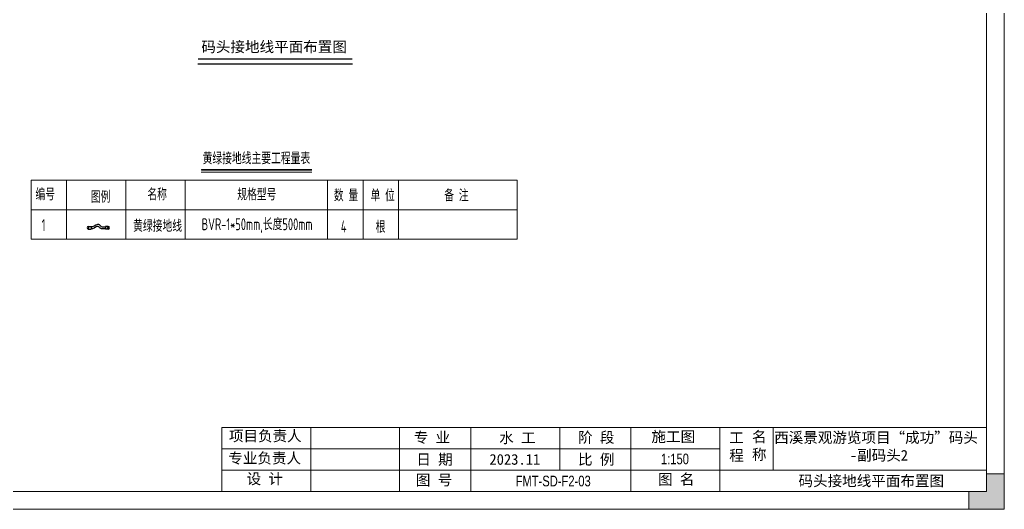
# Model space of a CAD drawing. Header units: millimetres. Extents: x 136606 to 1231039, y 82794 to 127364.
# Drawn here: x 1189518 to 1231039, y 82794 to 103447 of the extents above; entities that cross this region are included whole.
import ezdxf
from ezdxf.enums import TextEntityAlignment as Align

# ---------------------------------------------------------------- set-up
doc = ezdxf.new("R2010")
doc.units = ezdxf.units.MM
doc.layers.add('图框', color=7, linetype='Continuous', lineweight=13)
doc.layers.add('文本', color=3, linetype='Continuous', lineweight=13)
doc.layers.add('接地线', color=7, linetype='Continuous')
doc.styles.add('Arial', font='arial.ttf')
doc.styles.add('hztxt', font='ros1.shx', dxfattribs={"width": 0.8, "bigfont": 'hztxt.shx'})
doc.styles.get("Standard").update_dxf_attribs({"font": 'arial.ttf'})

# ---------------------------------------------------------------- blocks, each defined once
blk = doc.blocks.new('GW-TK')
at = {"layer": '图框', "linetype": 'Continuous', "lineweight": 0}
h = blk.add_hatch(color=256, dxfattribs=at)
h.dxf.hatch_style = 1
h.paths.add_polyline_path([(927603.55, 464418.01), (927603.55, 464428.01), (927598.55, 464428.01), (927598.55, 464423.01), (927593.55, 464423.01), (927593.55, 464418.01)])
at = {"layer": '图框', "linetype": 'Continuous'}
for p, q in [((927383.55, 464441.02), (927383.55, 464423.01)), ((927408.55, 464441.02), (927408.55, 464423.01)), ((927433.55, 464441.02), (927433.55, 464423.01)), ((927453.55, 464441.02), (927453.55, 464423.01)), ((927478.55, 464441.02), (927478.55, 464429.01)), ((927498.55, 464441.02), (927498.55, 464423.01)), ((927523.55, 464441.02), (927523.55, 464423.01)), ((927538.55, 464441.02), (927538.55, 464429.01)), ((927383.55, 464435.01), (927523.55, 464435.01)), ((927451.56, 464429.01), (927383.55, 464429.01)), ((927383.55, 464429.01), (927598.55, 464429.01))]:
    blk.add_line(p, q, dxfattribs=at)
at = {"layer": '图框'}
for points in [[(927183.55, 464715.01), (927603.55, 464715.01), (927603.55, 464418.01), (927183.55, 464418.01)], [(927188.55, 464710.01), (927598.55, 464710.01), (927598.55, 464423.01), (927188.55, 464423.01)]]:
    blk.add_lwpolyline(points, close=True, dxfattribs=at)
at = {"layer": '图框', "linetype": 'Continuous'}
blk.add_lwpolyline([(927383.55, 464441.02), (927598.55, 464441.02)], dxfattribs=at)
at = {"layer": '图框', "linetype": 'Continuous', "lineweight": 0}
blk.add_lwpolyline([(927598.55, 464428.01), (927598.55, 464423.01), (927593.55, 464423.01), (927593.55, 464418.01), (927603.55, 464418.01), (927603.55, 464428.01)], close=True, dxfattribs=at)
at = {"layer": '图框', "linetype": 'Continuous', "char_height": 3, "attachment_point": 1}
for s, width, heights, insert in [('{\\fSimSun|b0|i0|c134|p2;项目负责人}', 26.0225, [0], (927385.56, 464440.15)), ('{\\fSimSun|b0|i0|c134|p2;专 业}', 12.8345, [0], (927437.53, 464439.73)), ('{\\fSimSun|b0|i0|c134|p2;阶 段}', 17.4775, [0], (927483.73, 464439.73)), ('{\\fSimSun|b0|i0|c134|p2;工 程}', 5.2119, [0], (927526.21, 464439.66)), ('{\\fSimSun|b0|i0|c134|p2;名 称}', 5.2119, [0], (927532.62, 464439.93)), ('{\\fSimSun|b0|i0|c134|p2;专业负责人}', 24.6361, [2.04], (927385.39, 464433.9)), ('{\\fSimSun|b0|i0|c134|p2;日 期}', 11.224, [0], (927438.25, 464433.55)), ('{\\fSimSun|b0|i0|c134|p2;比 例}', 10.9146, [0], (927483.71, 464433.55)), ('{\\fSimSun|b0|i0|c134|p2;设 计}', 16.2353, [0], (927390.55, 464428.09)), ('{\\fSimSun|b0|i0|c134|p2;图 号}', 23.6261, [0], (927438.11, 464427.75)), ('{\\fSimSun|b0|i0|c134|p2;图 名}', 12.066, [0], (927506.19, 464427.94))]:
    blk.add_mtext_dynamic_manual_height_columns(s, width=width, gutter_width=17.5, heights=heights, dxfattribs=dict(at, insert=insert))
at = {"layer": '图框', "color": 3, "linetype": 'Continuous', "char_height": 3, "attachment_point": 1}
for s, width, insert in [('{\\fSimSun|b0|i0|c134|p2;水 工}', 11.224, (927461.55, 464439.63)), ('\\pt9;{\\fSimSun|b0|i0|c134|p2;施工图}', 18.6303, (927504.36, 464439.94)), ('\\pi0.39911,t9.39911;{\\fSimSun|b0|i0|c134|p2;西溪景观游览项目“成功”码头\\P\\pi21.67411,t30.67411;-副码头2}', 60.0149, (927538.45, 464439.71)), ('{\\fSimSun|b0|i0|c134|p2;2023.11}', 11.224, (927458.8, 464433.55))]:
    blk.add_mtext_dynamic_manual_height_columns(s, width=width, gutter_width=17.5, heights=[0], dxfattribs=dict(at, insert=insert))
blk = doc.blocks.new('agargargarg')
at = {"layer": '接地线', "color": 2, "ltscale": 10}
for p, q in [((-4048, -28), (-2863, -28)), ((-4048, -1133), (-2863, -1133)), ((-2863, -28), (-2863, -1133)), ((4358, -28), (3173, -28)), ((3173, -28), (3173, -1133)), ((4358, -1133), (3173, -1133))]:
    blk.add_line(p, q, dxfattribs=at)
for centre in [(-4048, -581), (4358, -581)]:
    blk.add_circle(centre, 190, dxfattribs=at)
for centre, start, end in [((-4048, -581), 90, 270), ((4358, -581), 270, 90)]:
    blk.add_arc(centre, 553, start, end, dxfattribs=at)
at = {"layer": '接地线', "color": 3, "ltscale": 10}
for points in [[(3173, -186), (1523, -245), (346, 789), (-2293, -186), (-2863, -186)], [(3173, -1005), (989, -766), (106, -30), (-2293, -1005), (-2863, -1005)]]:
    blk.add_spline(points, degree=3, dxfattribs=at)

msp = doc.modelspace()

# ---------------------------------------------------------------- linework, layer by layer
msp.add_lwpolyline([(1197035.2634, 101579.6911), (1203547.5597, 101579.6911)])
at = {"layer": '文本', "color": 7, "linetype": 'ByBlock', "lineweight": 5}
for p, q in [((1197172.2425, 97119.9643), (1201777.9818, 97119.9643)), ((1197172.2425, 97009.2855), (1201841.6608, 97009.2855)), ((1189996.7829, 96682.4015), (1189996.7829, 94182.4051)), ((1191496.8754, 96682.4015), (1191496.8754, 94182.4051)), ((1193996.8483, 96682.4015), (1193996.8483, 94182.4051)), ((1196496.6936, 96682.4015), (1196496.6936, 94182.4051)), ((1202496.6641, 96682.4015), (1202496.6641, 94182.4051)), ((1203996.4429, 96682.4015), (1203996.4429, 94182.4051)), ((1205496.5482, 96682.4015), (1205496.5482, 94182.4051)), ((1210496.7873, 96682.4015), (1210496.7873, 94182.4051)), ((1210496.7873, 96682.4015), (1210496.7873, 94182.4051)), ((1210496.7873, 96637.899), (1210496.7873, 94182.4051))]:
    msp.add_line(p, q, dxfattribs=at)
at = {"layer": '文本', "color": 7, "const_width": 61.5094}
msp.add_lwpolyline([(1197035.2634, 101785.9411), (1203547.5597, 101785.9411)], dxfattribs=at)
at = {"layer": '文本', "color": 7, "linetype": 'ByBlock', "lineweight": 5, "const_width": 70.3125}
msp.add_lwpolyline([(1197172.2425, 97119.9643), (1201841.6608, 97119.9643)], dxfattribs=at)
at = {"layer": '文本', "color": 7, "linetype": 'ByBlock', "lineweight": 5, "flags": 128}
for points in [[(1189996.7829, 94182.4051), (1189996.7829, 96682.4015), (1210496.7873, 96682.4015), (1210496.7873, 94182.4051)], [(1189996.7829, 95432.4033), (1210496.7873, 95432.4033)], [(1189996.7829, 94182.4051), (1210496.7873, 94182.4051)], [(1189996.7829, 94182.4051), (1210496.7873, 94182.4051)]]:
    msp.add_lwpolyline(points, dxfattribs=at)

# ---------------------------------------------------------------- block references
at = {"xscale": 150, "yscale": 150, "zscale": 150}
msp.add_blockref('GW-TK', (-137909493.5392, -69579907.2778), dxfattribs=at)
at = {"layer": '文本', "color": 7, "linetype": 'ByBlock', "lineweight": 5, "xscale": 0.1, "yscale": 0.1, "zscale": 0.1}
msp.add_blockref('agargargarg', (1192816.8703, 94731.1583), dxfattribs=at)

# ---------------------------------------------------------------- texts
at = {"layer": '文本', "color": 7, "style": 'Arial'}
for p in [(1197177.8363, 102304.7091), (1222359.5883, 83997.0158)]:
    msp.add_text('码头接地线平面布置图', height=450, dxfattribs=at).set_placement(p, align=Align.MIDDLE_LEFT)
at = {"layer": '文本', "color": 7, "linetype": 'ByBlock', "lineweight": 5, "style": 'hztxt', "width": 0.75}
msp.add_text('黄绿接地线主要工程量表', height=500, rotation=0.00000001, dxfattribs=at).set_placement((1199500.0728, 97598.1896), align=Align.MIDDLE_CENTER)
for s, p in [('编号', (1190182.3862, 95828.6524)), ('名称', (1194902.5421, 95828.6524)), ('规格型号', (1198690.9989, 95824.5185)), ('数 量', (1202764.9551, 95784.1499)), ('单 位', (1204309.7849, 95784.1499)), ('备 注', (1207420.231, 95784.1499)), ('图例', (1192513.787, 95721.414)), ('1', (1190443.8617, 94533.9803))]:
    msp.add_text(s, height=500, rotation=0.00000001, dxfattribs=at).set_placement(p)
for s, p in [('BVR-1*50mm,长度500mm', (1199530.1971, 94787.3094)), ('黄绿接地线', (1195334.1169, 94773.6542)), ('4', (1203181.648, 94729.1518)), ('根', (1204734.7455, 94729.1518))]:
    msp.add_text(s, height=500, rotation=0.00000001, dxfattribs=at).set_placement(p, align=Align.MIDDLE)
at = {"layer": '文本', "style": 'Arial', "width": 0.75}
for s, p in [('1:150', (1216560.1928, 84558.241)), ('FMT-SD-F2-03', (1210429.7299, 83627.4479))]:
    msp.add_text(s, height=450, dxfattribs=at).set_placement(p, align=Align.BOTTOM_LEFT)

doc.saveas('drawing.dxf')
